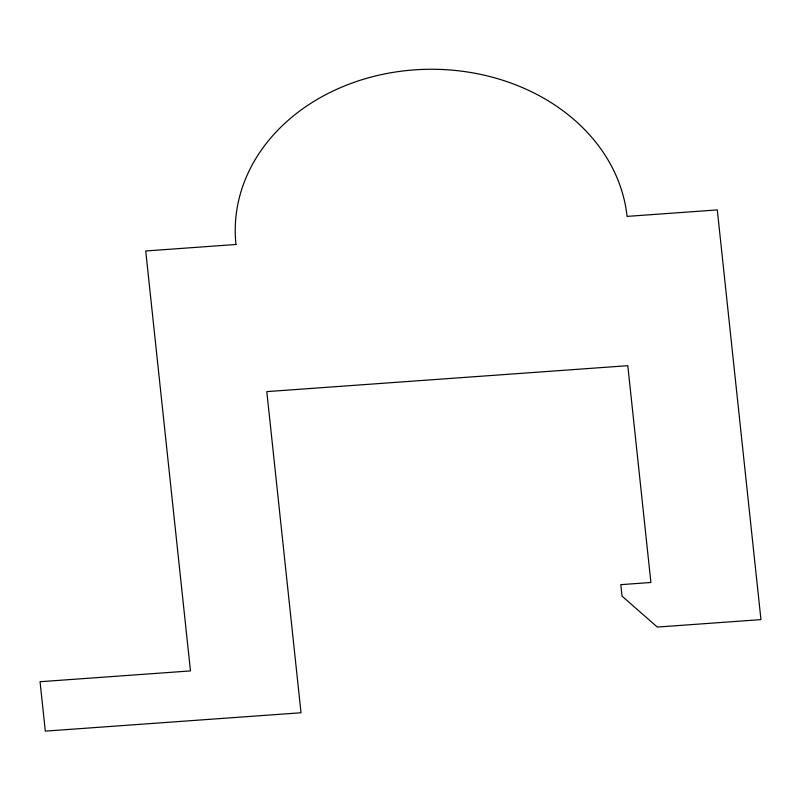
<?xml version="1.0" encoding="UTF-8"?>
<svg xmlns="http://www.w3.org/2000/svg" width="801" height="801" viewBox="0 0 801 801"><rect width="100%" height="100%" fill="white"/><g stroke="black" fill="none" stroke-linecap="round" stroke-linejoin="round"><path stroke-width="1.2" d="M235.975 244.485L145.722 250.973L190.468 670.918L40.05 681.721L45.317 731.123L301.016 712.76L266.803 391.619L627.804 365.687L650.903 582.487L620.815 584.65L622.037 596.134L657.291 627.063L760.95 619.624L717.295 209.912L627.053 216.39A196.285 161.181 0 0 0 414.407 69.877A196.285 161.181 0 0 0 235.975 244.485"/></g></svg>
